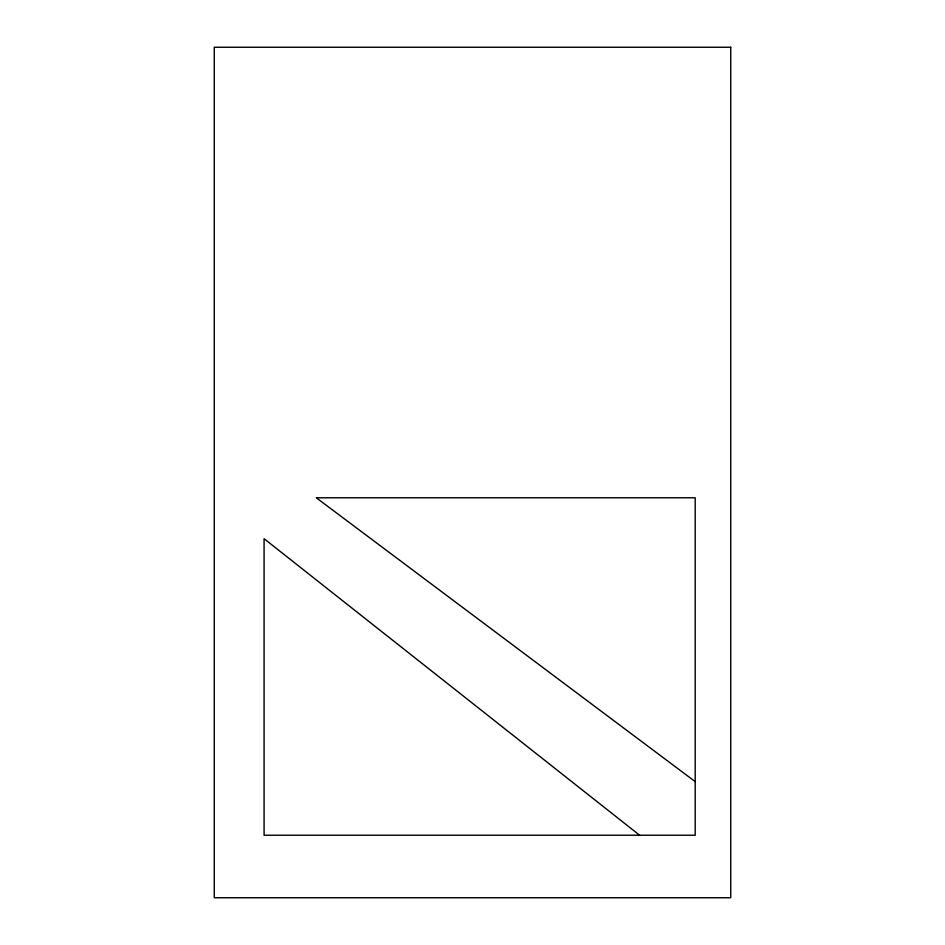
<?xml version="1.0" encoding="UTF-8"?>
<svg xmlns="http://www.w3.org/2000/svg" width="945" height="945" viewBox="0 0 945 945"><rect width="100%" height="100%" fill="white"/><g stroke="black" fill="none" stroke-linecap="round" stroke-linejoin="round"><path stroke-width="1.42" d="M695.201 781.609L316.244 497.767L695.201 497.767L695.201 835.226L264.08 835.226L264.08 538.709L639.611 835.226M730.733 47.25L214.267 47.25L214.267 897.75L730.733 897.75L730.733 47.25"/></g></svg>
